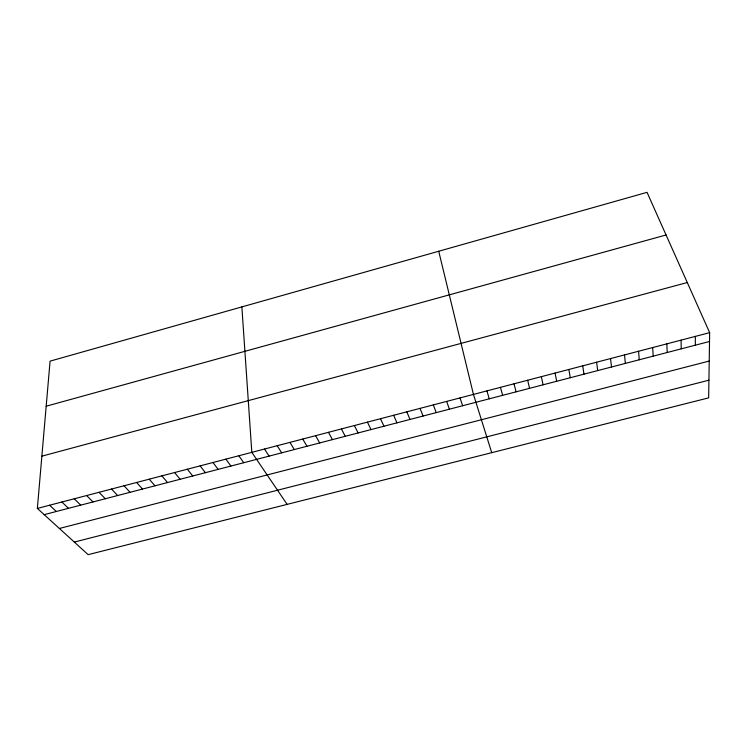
<?xml version="1.0" encoding="UTF-8"?>
<svg xmlns="http://www.w3.org/2000/svg" width="747" height="747" viewBox="0 0 747 747"><rect width="100%" height="100%" fill="white"/><g stroke="black" fill="none" stroke-linecap="round" stroke-linejoin="round"><path stroke-width="1.12" d="M709.65 332.658L708.66 397.862L88.146 554.657L37.35 508.427L50.077 361.137L647.042 192.343L709.65 332.658L37.35 508.427M46.183 406.219L666.072 234.978M41.869 456.165L687.287 282.534M44.185 514.655L709.519 341.491M59.377 528.474L709.22 361.062M74.308 542.061L708.931 380.195M49.601 505.224L56.324 511.49M61.898 502.012L68.5 508.324M74.233 498.781L80.723 505.14M86.615 495.55L92.992 501.947M99.043 492.301L105.299 498.744M111.518 489.033L117.652 495.532M124.039 485.765L130.062 492.301M136.608 482.478L142.5 489.061M149.223 479.182L154.993 485.811M161.884 475.867L167.533 482.553M174.583 472.552L180.111 479.275M187.338 469.209L192.745 475.988M200.14 465.867L205.416 472.692M212.988 462.505L218.143 469.377M225.883 459.134L230.907 466.053M238.835 455.754L243.727 462.72M287.128 504.374L251.823 452.355L241.869 306.905M264.485 449.05L269.116 456.109M277.184 445.726L281.694 452.841M289.939 442.392L294.318 449.554M302.731 439.049L306.98 446.258M315.579 435.688L319.697 442.952M328.465 432.317L332.452 439.628M341.407 428.937L345.254 436.295M354.386 425.538L358.112 432.952M367.421 422.13L371.007 429.59M380.503 418.712L383.958 426.229M393.632 415.276L396.946 422.839M406.816 411.83L409.991 419.45M420.038 408.376L423.082 416.042M433.316 404.902L436.22 412.624M446.641 401.419L449.405 409.188M460.021 397.927L462.636 405.742M491.731 452.673L473.449 394.416L438.722 251.244M486.923 390.886L489.257 398.823M500.453 387.357L502.638 395.34M514.029 383.799L516.065 391.839M527.662 380.242L529.548 388.328M541.342 376.665L543.078 384.808M555.077 373.07L556.664 381.278M568.859 369.466L570.297 377.73M582.697 365.853L583.986 374.163M596.592 362.22L597.721 370.587M610.532 358.569L611.513 367.001M624.529 354.909L625.351 363.397M638.582 351.239L639.245 359.783M652.682 347.551L653.195 356.151M666.847 343.853L667.192 352.509M681.059 340.137L681.245 348.849M695.326 336.402L695.354 345.179"/></g></svg>
